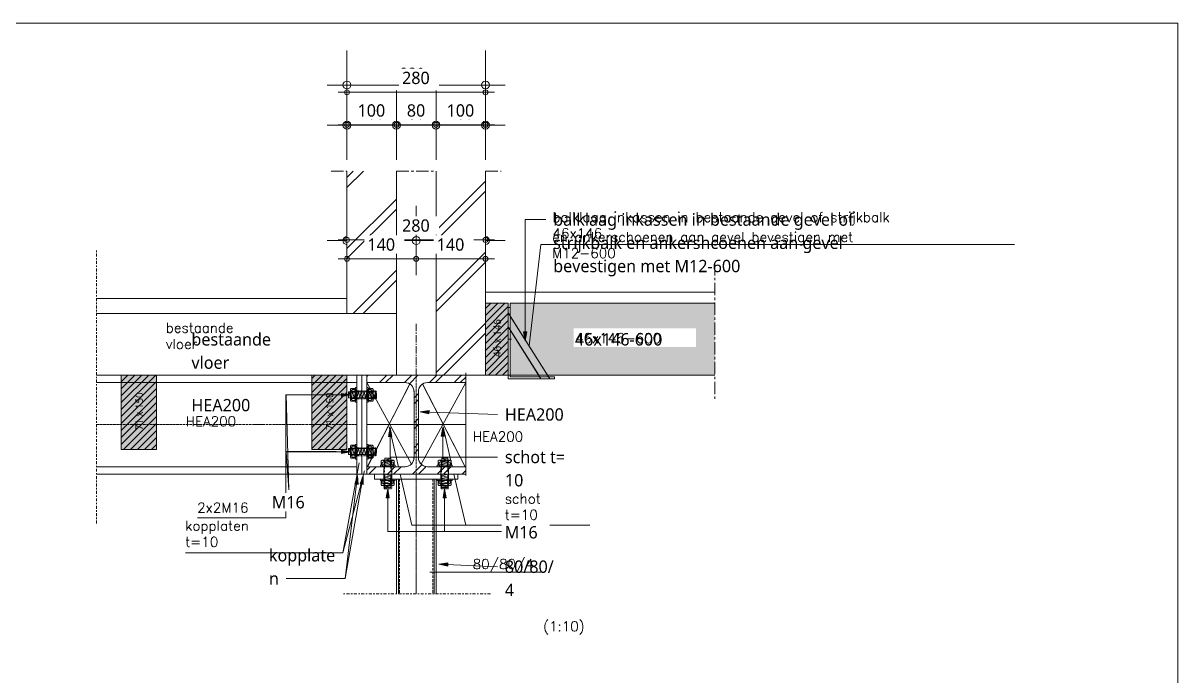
# Model space of a CAD drawing. Header units: millimetres. Extents: x -14163 to 55687, y -143 to 37302.
# Drawn here: x 26753 to 29086, y 34302 to 35622 of the extents above; entities that cross this region are included whole.
import ezdxf

# ---------------------------------------------------------------- set-up
doc = ezdxf.new("R2010")
doc.units = ezdxf.units.MM
for name, pattern in [('Dash', [6.35, 3.175, -3.175]), ('IMPORT-CENTER _3_', [1016, 635, -127, 127, -127]), ('IMPORT-CENTER2 _2_', [571.5, 381, -63.5, 63.5, -63.5]), ('IMPORT-HIDDEN _3_', [190.5, 127, -63.5]), ('MV_center', [15, 6, -3, 3, -3]), ('MV_hartlijn_staal', [6.6, 5, -0.8, 0, -0.8]), ('Streep 1_1', [2, 1, -1])]:
    doc.linetypes.add(name, pattern=pattern)
for name, color, linetype, lineweight in [('A-ANNO-DIMS', 211, 'Continuous', 13), ('A-ANNO-DIMS-10', 211, 'Continuous', 13), ('A-ANNO-NOTE', 131, 'Continuous', 18), ('A-DETL', 90, 'Continuous', 13), ('A-DETL-GENF', 92, 'Continuous', 18), ('A-DETL-GENF-HDLN', 1, 'Dash', 18), ('A-DETL-IDEN', 3, 'Continuous', 18), ('A-DETL-MEDM', 33, 'Continuous', 18), ('ARCERING', 55, 'Continuous', 13), ('AS', 1, 'IMPORT-CENTER _3_', 13), ('doorbraakdetails_dwg', 8, 'Continuous', 13), ('FUNDERING', 2, 'Continuous', 13), ('G-ANNO-TEXT', 231, 'Continuous', 13), ('MAATVOERING', 1, 'Continuous', 13), ('STAAL', 2, 'Continuous', 13)]:
    doc.layers.add(name, color=color, linetype=linetype, lineweight=lineweight)
doc.styles.add('RomanS_2', font='romans__.ttf', dxfattribs={"height": 508})
doc.styles.add('Segoe UI', font='segoeui.ttf', dxfattribs={"height": 15})
doc.styles.add('Segoe UI_3', font='segoeui.ttf', dxfattribs={"height": 25})
doc.dimstyles.new('2_5_mm', dxfattribs={"dimscale": 304.8, "dimtxt": 26.184099, "dimasz": 0.032808, "dimexe": 0.059055, "dimexo": 0.0625, "dimgap": 0.029528, "dimtad": 1, "dimdec": 0, "dimzin": 0, "dimdsep": 46, "dimtxsty": 'Segoe UI_3', "dimblk1": 'DOTBLANK', "dimblk2": 'DOTBLANK', "dimsah": 1, "dimcen": 0.09, "dimdle": 0.059055, "dimazin": 0, "dimtfac": 1, "dimtdec": 4, "dimtix": 1, "dimtmove": 0, "dimatfit": 3, "dimfxl": 0.059055, "dimfxlon": 1, "dimtvp": 1, "dimtfill": 1, "dimtolj": 1, "dimtzin": 0, "dimarcsym": 2})
pattern_1 = [(45, (0, 0), (-71.84205, 71.84205), []), (45, (20.32, 0), (-71.84205, 71.84205), [])]

# ---------------------------------------------------------------- blocks, each defined once
blk = doc.blocks.new('doorbraakdetails_dwg_MOER-5098697-Details Constructie')
at = {"layer": 'ARCERING', "color": 2}
for p, q in [((-5.1, 3.7), (-5.1, 0.3)), ((-3.8, 4.1), (3.8, 4.1)), ((-3.8, 0), (3.8, 0)), ((-2.5, 3.7), (-2.5, 0.3)), ((2.5, 3.7), (2.5, 0.3)), ((5.1, 3.7), (5.1, 0.3))]:
    blk.add_line(p, q, dxfattribs=at)
for centre, radius, start, end in [((-3.8, 1.4), 2.66, 61.4929, 118.5071), ((-3.8, 2.7), 2.66, 241.4929, 298.5071), ((0, -6.1), 10.2, 75.5225, 104.4775), ((0, 10.2), 10.2, 255.5225, 284.4775), ((3.8, 1.4), 2.66, 61.4929, 118.5071), ((3.8, 2.7), 2.66, 241.4929, 298.5071)]:
    blk.add_arc(centre, radius, start, end, dxfattribs=at)
blk = doc.blocks.new('doorbraakdetails_dwg_MOER_BOUT_MOER12-5098698-Details Constructie')
at = {"layer": 'ARCERING', "flags": 128}
blk.add_lwpolyline([(-290, 1397), (320, 1251), (-290, 1104), (320, 957), (-290, 810), (320, 664), (-290, 517), (320, 370), (-290, 224), (320, 77), (-290, -70), (320, -216), (-290, -363), (320, -510), (-290, -656), (320, -803), (-290, -950), (320, -1096), (-290, -1243), (320, -1390)], dxfattribs=at)
at = {"layer": 'MAATVOERING', "color": 2, "flags": 128}
blk.add_lwpolyline([(-290, 1397), (320, 1397), (320, -1387), (-290, -1387)], close=True, dxfattribs=at)
at = {"xscale": 112.5, "yscale": 112.5, "zscale": 112.5, "rotation": 180}
for p in [(15, 1042), (15, -538)]:
    blk.add_blockref('doorbraakdetails_dwg_MOER-5098697-Details Constructie', p, dxfattribs=at)
blk = doc.blocks.new('doorbraakdetails_dwg_DOT2035-5098677-Details Constructie')
at = {"layer": 'MAATVOERING'}
for p, q in [((0, 17.78), (0, -17.78)), ((-5.08, 0), (10.16, 0))]:
    blk.add_line(p, q, dxfattribs=at)
blk.add_circle((0, 0), 2.03, dxfattribs=at)
blk = doc.blocks.new('doorbraakdetails_dwg_HE200B-V40-Details Constructie')
at = {"layer": 'STAAL'}
for centre, start, end in [((-114.3, -167.64), 70.028763, 90), ((-114.3, -167.64), 25.028763, 64.971237), ((114.3, -167.64), 115.028763, 154.971237), ((114.3, -167.64), 90, 109.971237), ((-114.3, -167.64), 360, 19.971237), ((114.3, -167.64), 160.028763, 180), ((-114.3, -848.36), 270, 289.971237), ((-114.3, -848.36), 295.028763, 334.971237), ((-114.3, -848.36), 340.028763, 0), ((114.3, -848.36), 180, 199.971237), ((114.3, -848.36), 205.028763, 244.971237), ((114.3, -848.36), 250.028763, 270)]:
    blk.add_arc(centre, 91.44, start, end, dxfattribs=at)
blk = doc.blocks.new('doorbraakdetails_dwg_DOT2035-V12-Details Constructie')
at = {"layer": 'MAATVOERING'}
blk.add_line((0, 0), (10.16, 0), dxfattribs=at)
for start, end in [(360, 90), (270, 360)]:
    blk.add_arc((0, 0), 2.03, start, end, dxfattribs=at)
blk = doc.blocks.new('doorbraakdetails_dwg_MOER-5098815-Details Constructie')
at = {"layer": 'ARCERING', "color": 2}
for p, q in [((-5.1, 3.7), (-5.1, 0.3)), ((-3.8, 4.1), (3.8, 4.1)), ((-3.8, 0), (3.8, 0)), ((-2.5, 3.7), (-2.5, 0.3)), ((2.5, 3.7), (2.5, 0.3)), ((5.1, 3.7), (5.1, 0.3))]:
    blk.add_line(p, q, dxfattribs=at)
for centre, radius, start, end in [((-3.8, 1.4), 2.66, 61.4929, 118.5071), ((-3.8, 2.7), 2.66, 241.4929, 298.5071), ((0, -6.1), 10.2, 75.5225, 104.4775), ((0, 10.2), 10.2, 255.5225, 284.4775), ((3.8, 1.4), 2.66, 61.4929, 118.5071), ((3.8, 2.7), 2.66, 241.4929, 298.5071)]:
    blk.add_arc(centre, radius, start, end, dxfattribs=at)
blk = doc.blocks.new('doorbraakdetails_dwg-4168051-Details Constructie')
at = {"layer": 'ARCERING'}
h = blk.add_hatch(color=8, dxfattribs=at)
h.paths.add_polyline_path([(318216, 205686), (327259, 205686), (327259, 209394), (316755, 209394), (316755, 205686)])
h.paths.add_polyline_path([(326290, 207137), (320015, 207137), (320015, 208090), (326290, 208090)])
at = {"layer": 'ARCERING', "linetype": 'IMPORT-CENTER2 _2_'}
for p, q in [((311929, 208323), (311929, 205686)), ((311929, 200606), (311929, 194454))]:
    blk.add_line(p, q, dxfattribs=at)
at = {"layer": 'ARCERING', "flags": 128}
for points in [[(310525, 200987), (310314, 201038), (310618, 201111), (310314, 201185), (310618, 201258), (310314, 201331), (310618, 201405), (310532, 201426)], [(313333, 200987), (313544, 201038), (313239, 201111), (313544, 201185), (313239, 201258), (313544, 201331), (313239, 201405), (313326, 201426)], [(310618, 199938), (310314, 200011), (310618, 200085), (310314, 200158), (310618, 200231), (310314, 200305), (310618, 200378), (310314, 200451), (310618, 200525), (310314, 200598), (310347, 200606)], [(313239, 199938), (313544, 200011), (313239, 200085), (313544, 200158), (313239, 200231), (313544, 200305), (313239, 200378), (313544, 200451), (313239, 200525), (313544, 200598), (313510, 200606)]]:
    blk.add_lwpolyline(points, dxfattribs=at)
at = {"layer": 'AS'}
for p, q in [((307560, 216169), (308373, 216169)), ((310913, 216169), (312945, 216169)), ((315485, 216169), (316298, 216169)), ((327259, 211450), (327259, 204416)), ((316653, 207540), (316823, 207540))]:
    blk.add_line(p, q, dxfattribs=at)
at = {"layer": 'FUNDERING'}
for p, q in [((316755, 209394), (316755, 205599)), ((316653, 205686), (316653, 205497))]:
    blk.add_line(p, q, dxfattribs=at)
at = {"layer": 'MAATVOERING'}
for p, q in [((254179, 223774), (351028, 223774)), ((308881, 220594), (314977, 220594)), ((310405, 218533), (308881, 218533)), ((311421, 218533), (312437, 218533)), ((314977, 218533), (313453, 218533)), ((310913, 212601), (311421, 212601)), ((312437, 212601), (312945, 212601)), ((311019, 200987), (310548, 203034)), ((313310, 203034), (313781, 200987)), ((307826, 201766), (305231, 201766)), ((309277, 200773), (308157, 196557)), ((313868, 200606), (314470, 197988)), ((318434, 195563), (312625, 195563))]:
    blk.add_line(p, q, dxfattribs=at)
at = {"layer": 'MAATVOERING', "color": 2}
for p, q in [((310618, 200606), (310618, 199938)), ((313239, 200606), (313239, 199938))]:
    blk.add_line(p, q, dxfattribs=at)
at = {"layer": 'MAATVOERING', "flags": 128}
for points in [[(351028, 223774), (351028, 2540), (2540, 2540), (2540, 91785)], [(317719, 207192), (318330, 212403), (342642, 212403)], [(306569, 204678), (305231, 204678), (305231, 198357), (300695, 198357)], [(309001, 201192), (308157, 196557), (300087, 196557)], [(320849, 197988), (311708, 197988), (311106, 200606)]]:
    blk.add_lwpolyline(points, dxfattribs=at)
at = {"layer": 'MAATVOERING', "color": 2, "flags": 128}
for points in [[(310314, 200987), (310314, 201426), (310618, 201426), (310618, 200987)], [(313544, 200987), (313544, 201426), (313239, 201426), (313239, 200987)], [(310618, 199938), (310314, 199938), (310314, 200606)], [(313239, 199938), (313544, 199938), (313544, 200606)]]:
    blk.add_lwpolyline(points, dxfattribs=at)
at = {"layer": 'STAAL', "color": 1}
for p, q in [((315485, 209394), (315485, 215936)), ((315485, 209953), (327259, 209953)), ((308373, 209623), (295523, 209623)), ((295523, 208861), (308373, 208861)), ((310913, 208861), (310913, 205686))]:
    blk.add_line(p, q, dxfattribs=at)
at = {"layer": 'STAAL'}
for p, q in [((316755, 209394), (327259, 209394)), ((316653, 209169), (316755, 209169)), ((318784, 205497), (316653, 208888)), ((318334, 205497), (316653, 208172)), ((296790, 205686), (295523, 205686)), ((296790, 205305), (295523, 205305)), ((296790, 205686), (296575, 205686)), ((306569, 205686), (298594, 205686)), ((306569, 205686), (298594, 205686)), ((306569, 205305), (298594, 205305)), ((309389, 205686), (308373, 205686)), ((308881, 205305), (308373, 205305)), ((308881, 205686), (309389, 205686)), ((309135, 205686), (309135, 200606)), ((309389, 205305), (309389, 200987)), ((309389, 205305), (311681, 201121)), ((309418, 200987), (311597, 205235)), ((314440, 200987), (312260, 205235)), ((316653, 205686), (327259, 205686)), ((308881, 200987), (295523, 200987)), ((309389, 200606), (308881, 200606)), ((310913, 200352), (310913, 194454)), ((312945, 200352), (312945, 194454))]:
    blk.add_line(p, q, dxfattribs=at)
at = {"layer": 'STAAL', "linetype": 'IMPORT-HIDDEN _3_'}
for p, q in [((311074, 200352), (311074, 194454)), ((312784, 200352), (312784, 194454))]:
    blk.add_line(p, q, dxfattribs=at)
at = {"layer": 'STAAL', "flags": 128}
for points in [[(295523, 200606), (308881, 200606), (308881, 205686), (308373, 205686)], [(314469, 200987), (314469, 205305), (312177, 201121)], [(316653, 205497), (319030, 205497), (319030, 205599), (316755, 205599)], [(309786, 200606), (309786, 200352), (314071, 200352), (314071, 200606)]]:
    blk.add_lwpolyline(points, dxfattribs=at)
for name, p, xscale, yscale, zscale, rotation in [('doorbraakdetails_dwg_DOT2035-5098677-Details Constructie', (308373, 220594), 100, 100, 100, 180), ('doorbraakdetails_dwg_DOT2035-5098677-Details Constructie', (308373, 218533), 100, 100, 100, 180), ('doorbraakdetails_dwg_DOT2035-5098677-Details Constructie', (310913, 218533), 100, 100, 100, 180), ('doorbraakdetails_dwg_DOT2035-5098677-Details Constructie', (312945, 218533), 100, 100, 100, 180), ('doorbraakdetails_dwg_DOT2035-5098677-Details Constructie', (311929, 212601), 100, 100, 100, 180), ('doorbraakdetails_dwg_DOT2035-V12-Details Constructie', (308373, 212601), 100, 100, 100, 180), ('doorbraakdetails_dwg_MOER_BOUT_MOER12-5098698-Details Constructie', (309145, 204666), 0.5000000000000001, 0.5000000000000001, 0.5000000000000001, 90), ('doorbraakdetails_dwg_MOER_BOUT_MOER12-5098698-Details Constructie', (309145, 201754), 0.5000000000000001, 0.5000000000000001, 0.5000000000000001, 90)]:
    blk.add_blockref(name, p, dxfattribs=dict(xscale=xscale, yscale=yscale, zscale=zscale, rotation=rotation))
for name, p, xscale, yscale, zscale in [('doorbraakdetails_dwg_DOT2035-5098677-Details Constructie', (315485, 220594), 100, 100, 100), ('doorbraakdetails_dwg_DOT2035-5098677-Details Constructie', (310913, 218533), 100, 100, 100), ('doorbraakdetails_dwg_DOT2035-5098677-Details Constructie', (312945, 218533), 100, 100, 100), ('doorbraakdetails_dwg_DOT2035-5098677-Details Constructie', (315485, 218533), 100, 100, 100), ('doorbraakdetails_dwg_DOT2035-5098677-Details Constructie', (311929, 212601), 100, 100, 100), ('doorbraakdetails_dwg_DOT2035-V12-Details Constructie', (315485, 212601), 100, 100, 100), ('doorbraakdetails_dwg_HE200B-V40-Details Constructie', (311929, 205686), 5, 5, 5), ('doorbraakdetails_dwg_MOER-5098697-Details Constructie', (310466, 201001), 56.25, 56.25, 56.25), ('doorbraakdetails_dwg_MOER-5098697-Details Constructie', (310466, 200116), 56.25, 56.25, 56.25)]:
    blk.add_blockref(name, p, dxfattribs=dict(xscale=xscale, yscale=yscale, zscale=zscale))
at = {"extrusion": (0, 0, -1), "xscale": 56.25, "yscale": 56.25, "zscale": -56.25}
for p in [(-313392, 201001), (-313392, 200116)]:
    blk.add_blockref('doorbraakdetails_dwg_MOER-5098815-Details Constructie', p, dxfattribs=at)
at = {"layer": 'MAATVOERING', "color": 2, "char_height": 508, "line_spacing_factor": 0.983083, "style": 'RomanS_2'}
for s, insert, width, attachment_point in [('280', (311721, 221453), 1763.82, 2), ('100', (309643, 219328), 1763.82, 2), ('80', (311929, 219328), 1175.88, 2), ('100', (314215, 219328), 1763.82, 2), ('balklaag inkassen in bestaande gevel of strijkbalk\\P46x146', (318925, 214064), 24458.27, 1), ('en ankerschoenen aan gevel bevestigen met\\PM12-600', (318905, 213042), 21759.94, 1), ('bestaande\\Pvloer', (299071, 208378), 4740.65, 1), ('46x146-600', (320083, 207849), 5966.03, 1), ('HEA200', (300093, 203573), 3533.82, 1), ('HEA200', (314829, 202789), 3533.82, 1), ('schot\\Pt=10', (316474, 199604), 2518.85, 1), ('2x2M16', (300684, 199139), 3558.58, 1), ('kopplaten\\Pt=10', (300070, 198213), 4449.77, 1), ('80/80/4', (314829, 196241), 4239.35, 1), ('(1:10)', (318441, 193041), 2896.37, 1)]:
    blk.add_mtext(s, dxfattribs=dict(at, insert=insert, width=width, attachment_point=attachment_point))
blk = doc.blocks.new('28 Staalprofielen- IPE_HEA_HEB 2d - HEB200-3530662-Details Constructie')
at = {"layer": 'A-DETL-GENF', "lineweight": 13}
h = blk.add_hatch(dxfattribs=at)
h.set_pattern_fill('FP_172', color=256, style=0, pattern_type=2)
h.set_pattern_definition([(45, (-27547.102, -34809.82), (-25.144717, 25.144717), []), (45, (-27547.102, -34771.72), (-25.144717, 25.144717), [])])
h.paths.add_polyline_path([(-100, -100), (100, -100), (100, -85), (22.5, -85), (17.8, -84.4), (13.5, -82.6), (9.8, -79.7), (6.9, -76), (5.1, -71.7), (4.5, -67), (4.5, 67), (5.1, 71.7), (6.9, 76), (9.8, 79.7), (13.5, 82.6), (17.8, 84.4), (22.5, 85), (100, 85), (100, 100), (-100, 100), (-100, 85), (-22.5, 85), (-17.8, 84.4), (-13.5, 82.6), (-9.8, 79.7), (-6.9, 76), (-5.1, 71.7), (-4.5, 67), (-4.5, -67), (-5.1, -71.7), (-6.9, -76), (-9.8, -79.7), (-13.5, -82.6), (-17.8, -84.4), (-22.5, -85), (-100, -85)])
at = {"layer": 'A-DETL-GENF'}
for p, q in [((40, 100), (-100, 100)), ((-100, 100), (-100, 85)), ((40, 100), (-100, 100)), ((-100, 100), (-100, 85)), ((100, 85), (100, 100)), ((100, 100), (100, 85)), ((-100, 85), (-22.5, 85)), ((-100, 85), (-22.5, 85)), ((22.5, 85), (100, 85)), ((100, 85), (22.5, 85)), ((-4.5, 67), (-4.5, -67)), ((-4.5, 67), (-4.5, -67)), ((4.5, -67), (4.5, 67)), ((4.5, 67), (4.5, -67)), ((-100, 0), (100, 0)), ((-22.5, -85), (-100, -85)), ((-100, -85), (-100, -100)), ((-100, -100), (-100, -85)), ((-100, -85), (-22.5, -85)), ((100, -85), (22.5, -85)), ((100, -85), (22.5, -85)), ((100, -100), (100, -85)), ((100, -100), (100, -85)), ((-100, -100), (100, -100)), ((100, -100), (-100, -100))]:
    blk.add_line(p, q, dxfattribs=at)
at = {"layer": 'A-DETL-GENF', "linetype": 'MV_hartlijn_staal', "lineweight": 13}
blk.add_line((0, 105), (0, -100), dxfattribs=at)
at = {"layer": 'A-DETL-GENF'}
for centre, start, end in [((-22.5, 67), 0, 90), ((-22.5, 67), 360, 90), ((22.5, 67), 90, 180), ((22.5, 67), 90, 180), ((-22.5, -67), 270, 0), ((-22.5, -67), 270, 0), ((22.5, -67), 180, 270), ((22.5, -67), 180, 270)]:
    blk.add_arc(centre, 18, start, end, dxfattribs=at)
blk = doc.blocks.new('00 hout_rechthoekig_sls - Vuren 71x150-4309824-Details Constructie')
at = {"layer": 'A-DETL-GENF', "lineweight": 13}
blk.add_hatch(color=256, dxfattribs=at).paths.add_polyline_path([(0, -71), (150, -71), (150, 0), (0, 0)])
at = {"layer": 'A-DETL-MEDM', "lineweight": 13}
h = blk.add_hatch(dxfattribs=at)
h.set_pattern_fill('FP_182', color=256, style=0, pattern_type=2)
h.set_pattern_definition([(315, (-34759.821, 26951.095), (7.0710678, 7.0710678), [])])
h.paths.add_polyline_path([(0, -71), (150, -71), (150, 0), (0, 0)])
at = {"layer": 'A-DETL-MEDM'}
for p, q in [((0, 0), (150, 0)), ((0, -71), (0, 0)), ((150, 0), (150, -71)), ((150, 0), (150, -71)), ((150, 0), (150, -71)), ((150, -71), (0, -71)), ((150, -71), (0, -71))]:
    blk.add_line(p, q, dxfattribs=at)
blk = doc.blocks.new('00 hout_rechthoekig_sls - Vuren 71x150-V93-Details Constructie')
at = {"layer": 'A-DETL-GENF', "lineweight": 13}
blk.add_hatch(color=256, dxfattribs=at).paths.add_polyline_path([(0, 0), (0, -71), (150, -71), (150, 0)])
at = {"layer": 'A-DETL-MEDM', "lineweight": 13}
h = blk.add_hatch(dxfattribs=at)
h.set_pattern_fill('FP_183', color=256, style=0, pattern_type=2)
h.set_pattern_definition([(315, (-34759.821, 27336.102), (7.0710678, 7.0710678), [])])
h.paths.add_polyline_path([(0, 0), (0, -71), (150, -71), (150, 0)])
at = {"layer": 'A-DETL-MEDM'}
for p, q in [((0, 0), (150, 0)), ((0, -71), (0, 0)), ((150, 0), (150, -71)), ((150, 0), (150, -71)), ((150, 0), (150, -71)), ((150, -71), (0, -71)), ((150, -71), (0, -71))]:
    blk.add_line(p, q, dxfattribs=at)
blk = doc.blocks.new('00 hout_rechthoekig_sls - Vuren 46x146-3565233-Details Constructie')
at = {"layer": 'A-DETL-GENF', "lineweight": 13}
blk.add_hatch(color=256, dxfattribs=at).paths.add_polyline_path([(0, -46), (146, -46), (146, 0), (0, 0)])
at = {"layer": 'A-DETL-MEDM', "lineweight": 13}
h = blk.add_hatch(dxfattribs=at)
h.set_pattern_fill('FP_184', color=256, style=0, pattern_type=2)
h.set_pattern_definition([(315, (-34909.821, 27687.102), (7.0710678, 7.0710678), [])])
h.paths.add_polyline_path([(0, -46), (146, -46), (146, 0), (0, 0)])
at = {"layer": 'A-DETL-MEDM'}
for p, q in [((0, 0), (146, 0)), ((0, -46), (0, 0)), ((146, 0), (146, -46)), ((146, 0), (146, -46)), ((146, 0), (146, -46)), ((146, -46), (0, -46)), ((146, -46), (0, -46))]:
    blk.add_line(p, q, dxfattribs=at)
blk = doc.blocks.new('00 bout_moer - M16-4299270-Details Constructie')
at = {"layer": 'A-DETL-GENF'}
for p, q in [((-13, 11.6), (-11.7, 13)), ((-13, 11.6), (-11.1, 7.4)), ((-13, -11.1), (-13, 11.6)), ((-11.1, 7.4), (-13, 3.2)), ((-13, 3.2), (-13, -3.2)), ((-11.7, 13), (-4, 13)), ((-11.1, 7.4), (-4.6, 7.4)), ((-4.6, 7.4), (-2.8, 11.6)), ((-2.8, 3.2), (-4.6, 7.4)), ((-4, 13), (-2.8, 11.6)), ((-2.8, 0), (-2.8, 14.9)), ((-2.8, 14.9), (0, 14.9)), ((-2.8, 11.6), (-2.8, 0)), ((-2.8, -3.2), (-2.8, 3.2)), ((-2.8, -14.9), (-2.8, 0)), ((-2.8, 0), (-2.8, -11.1)), ((0, 14.9), (0, -14.9)), ((20, -14.9), (20, 14.9)), ((20, 14.9), (22.8, 14.9)), ((22.8, 14.9), (22.8, 0)), ((22.8, 11.1), (24.2, 13)), ((22.8, 0), (22.8, 11.1)), ((22.8, 11.1), (24.6, 7.2)), ((24.6, 7.2), (22.8, 3.2)), ((22.8, 3.2), (22.8, -3.2)), ((22.8, -11.6), (22.8, 0)), ((22.8, 0), (22.8, -14.9)), ((24.2, 13), (31.8, 13)), ((31.1, 7.2), (24.6, 7.2)), ((31.1, 7.2), (33, 11.1)), ((33, 3.2), (31.1, 7.2)), ((31.8, 13), (33, 11.1)), ((33, 11.1), (33, -11.6)), ((33, -3.2), (33, 3.2)), ((-13, -3.2), (-11.1, -7.2)), ((-11.1, -7.2), (-13, -11.1)), ((-11.8, -13), (-13, -11.1)), ((-4.2, -13), (-11.8, -13)), ((-11.1, -7.2), (-4.6, -7.2)), ((-4.6, -7.2), (-2.8, -3.2)), ((-2.8, -11.1), (-4.6, -7.2)), ((-2.8, -11.1), (-4.2, -13)), ((0, -14.9), (-2.8, -14.9)), ((22.8, -14.9), (20, -14.9)), ((22.8, -3.2), (24.6, -7.4)), ((24.6, -7.4), (22.8, -11.6)), ((24, -13), (22.8, -11.6)), ((31.7, -13), (24, -13)), ((31.1, -7.4), (24.6, -7.4)), ((31.1, -7.4), (33, -3.2)), ((33, -11.6), (31.1, -7.4)), ((33, -11.6), (31.7, -13))]:
    blk.add_line(p, q, dxfattribs=at)
at = {"layer": 'A-DETL-GENF', "linetype": 'Streep 1_1', "lineweight": 13}
for p, q in [((0, 8), (37.7, 8)), ((39.7, 6.5), (37.7, 8)), ((37.7, -8), (37.7, 8)), ((39.7, 6.5), (39.7, -6.5)), ((0, -8), (37.7, -8)), ((39.7, -6.5), (37.7, -8))]:
    blk.add_line(p, q, dxfattribs=at)
at = {"layer": 'A-DETL-GENF-HDLN'}
for p, q in [((0, 8), (1.5, 6.5)), ((0, 8), (0, -8)), ((1.5, 6.5), (37.7, 6.5)), ((0, -8), (1.5, -6.5)), ((1.5, -6.5), (37.7, -6.5))]:
    blk.add_line(p, q, dxfattribs=at)
blk = doc.blocks.new('00 bout_moer - M16-4299269-Details Constructie')
at = {"layer": 'A-DETL-GENF'}
for p, q in [((-13, 11.6), (-11.7, 13)), ((-13, 11.6), (-11.1, 7.4)), ((-13, -11.1), (-13, 11.6)), ((-11.1, 7.4), (-13, 3.2)), ((-13, 3.2), (-13, -3.2)), ((-11.7, 13), (-4, 13)), ((-11.1, 7.4), (-4.6, 7.4)), ((-4.6, 7.4), (-2.8, 11.6)), ((-2.8, 3.2), (-4.6, 7.4)), ((-4, 13), (-2.8, 11.6)), ((-2.8, 0), (-2.8, 14.9)), ((-2.8, 14.9), (0, 14.9)), ((-2.8, 11.6), (-2.8, 0)), ((-2.8, -3.2), (-2.8, 3.2)), ((-2.8, -14.9), (-2.8, 0)), ((-2.8, 0), (-2.8, -11.1)), ((0, 14.9), (0, -14.9)), ((25, -14.9), (25, 14.9)), ((25, 14.9), (27.8, 14.9)), ((27.8, 14.9), (27.8, 0)), ((27.8, 11.1), (29.2, 13)), ((27.8, 0), (27.8, 11.1)), ((27.8, 11.1), (29.6, 7.2)), ((29.6, 7.2), (27.8, 3.2)), ((27.8, 3.2), (27.8, -3.2)), ((27.8, -11.6), (27.8, 0)), ((27.8, 0), (27.8, -14.9)), ((29.2, 13), (36.8, 13)), ((36.1, 7.2), (29.6, 7.2)), ((36.1, 7.2), (38, 11.1)), ((38, 3.2), (36.1, 7.2)), ((36.8, 13), (38, 11.1)), ((38, 11.1), (38, -11.6)), ((38, -3.2), (38, 3.2)), ((-13, -3.2), (-11.1, -7.2)), ((-11.1, -7.2), (-13, -11.1)), ((-11.8, -13), (-13, -11.1)), ((-4.2, -13), (-11.8, -13)), ((-11.1, -7.2), (-4.6, -7.2)), ((-4.6, -7.2), (-2.8, -3.2)), ((-2.8, -11.1), (-4.6, -7.2)), ((-2.8, -11.1), (-4.2, -13)), ((0, -14.9), (-2.8, -14.9)), ((27.8, -14.9), (25, -14.9)), ((27.8, -3.2), (29.6, -7.4)), ((29.6, -7.4), (27.8, -11.6)), ((29, -13), (27.8, -11.6)), ((36.7, -13), (29, -13)), ((36.1, -7.4), (29.6, -7.4)), ((36.1, -7.4), (38, -3.2)), ((38, -11.6), (36.1, -7.4)), ((38, -11.6), (36.7, -13))]:
    blk.add_line(p, q, dxfattribs=at)
at = {"layer": 'A-DETL-GENF', "linetype": 'Streep 1_1', "lineweight": 13}
for p, q in [((0, 8), (42.7, 8)), ((44.7, 6.5), (42.7, 8)), ((42.7, -8), (42.7, 8)), ((44.7, 6.5), (44.7, -6.5)), ((0, -8), (42.7, -8)), ((44.7, -6.5), (42.7, -8))]:
    blk.add_line(p, q, dxfattribs=at)
at = {"layer": 'A-DETL-GENF-HDLN'}
for p, q in [((0, 8), (1.5, 6.5)), ((0, 8), (0, -8)), ((1.5, 6.5), (42.7, 6.5)), ((0, -8), (1.5, -6.5)), ((1.5, -6.5), (42.7, -6.5))]:
    blk.add_line(p, q, dxfattribs=at)
blk = doc.blocks.new('NLRS_00_DI_maskeer - Type 1-4235019-Details Constructie')
at = {"layer": 'A-DETL-GENF', "linetype": 'MV_center'}
blk.add_line((455, 0), (-100, 0), dxfattribs=at)
blk = doc.blocks.new('NLRS_00_DI_maskeer - Type 1-4234634-Details Constructie')
at = {"layer": 'A-DETL-GENF', "linetype": 'MV_center'}
blk.add_line((200, 0), (-100, 0), dxfattribs=at)
blk = doc.blocks.new('DIMBLOCK177-Details Constructie')
at = {"layer": 'A-ANNO-DIMS-10'}
for p, q in [((27407.1, 35416.1), (27407.1, 35434.1)), ((27507.1, 35416.1), (27507.1, 35434.1)), ((27389.1, 35416.1), (27507.1, 35416.1)), ((27407.1, 35416.1), (27407.1, 35398.1)), ((27507.1, 35416.1), (27507.1, 35398.1))]:
    blk.add_line(p, q, dxfattribs=at)
for centre in [(27407.1, 35416.1), (27507.1, 35416.1)]:
    blk.add_circle(centre, 5, dxfattribs=at)
at = {"layer": 'A-ANNO-DIMS-10', "color": 0, "insert": (27428.5, 35457.7), "char_height": 25, "width": 68.555, "attachment_point": 1, "line_spacing_factor": 1.142579, "style": 'Segoe UI_3', "bg_fill": 3, "box_fill_scale": 1.25, "bg_fill_color": 9, "bg_fill_true_color": 13158600, "bg_fill_transparency": 0}
blk.add_mtext('100', dxfattribs=at)
blk = doc.blocks.new('_DotBlank')
at = {"color": 0, "linetype": 'ByBlock', "lineweight": -2}
blk.add_line((-0.5, 0), (-1, 0), dxfattribs=at)
blk.add_circle((0, 0), 0.5, dxfattribs=at)
blk = doc.blocks.new('DIMBLOCK178-Details Constructie')
at = {"layer": 'A-ANNO-DIMS-10'}
for p, q in [((27507.1, 35416.1), (27507.1, 35434.1)), ((27587.1, 35416.1), (27587.1, 35434.1)), ((27507.1, 35416.1), (27587.1, 35416.1)), ((27507.1, 35416.1), (27507.1, 35398.1)), ((27587.1, 35416.1), (27587.1, 35398.1))]:
    blk.add_line(p, q, dxfattribs=at)
for centre in [(27507.1, 35416.1), (27587.1, 35416.1)]:
    blk.add_circle(centre, 5, dxfattribs=at)
at = {"layer": 'A-ANNO-DIMS-10', "color": 0, "insert": (27528.1, 35457.7), "char_height": 25, "width": 45.703, "attachment_point": 1, "line_spacing_factor": 1.142579, "style": 'Segoe UI_3', "bg_fill": 3, "box_fill_scale": 1.25, "bg_fill_color": 9, "bg_fill_true_color": 13158600, "bg_fill_transparency": 0}
blk.add_mtext('80', dxfattribs=at)
blk = doc.blocks.new('DIMBLOCK179-Details Constructie')
at = {"layer": 'A-ANNO-DIMS-10'}
for p, q in [((27587.1, 35416.1), (27587.1, 35434.1)), ((27687.1, 35416.1), (27687.1, 35434.1)), ((27587.1, 35416.1), (27705.1, 35416.1)), ((27587.1, 35416.1), (27587.1, 35398.1)), ((27687.1, 35416.1), (27687.1, 35398.1))]:
    blk.add_line(p, q, dxfattribs=at)
for centre in [(27587.1, 35416.1), (27687.1, 35416.1)]:
    blk.add_circle(centre, 5, dxfattribs=at)
at = {"layer": 'A-ANNO-DIMS-10', "color": 0, "insert": (27608.5, 35457.7), "char_height": 25, "width": 68.555, "attachment_point": 1, "line_spacing_factor": 1.142579, "style": 'Segoe UI_3', "bg_fill": 3, "box_fill_scale": 1.25, "bg_fill_color": 9, "bg_fill_true_color": 13158600, "bg_fill_transparency": 0}
blk.add_mtext('100', dxfattribs=at)
blk = doc.blocks.new('DIMBLOCK180-Details Constructie')
at = {"layer": 'A-ANNO-DIMS-10'}
for p, q in [((27407.1, 35482), (27407.1, 35500)), ((27687.1, 35482), (27687.1, 35500)), ((27389.1, 35482), (27705.1, 35482)), ((27407.1, 35482), (27407.1, 35464)), ((27687.1, 35482), (27687.1, 35464))]:
    blk.add_line(p, q, dxfattribs=at)
for centre in [(27407.1, 35482), (27687.1, 35482)]:
    blk.add_circle(centre, 5, dxfattribs=at)
at = {"layer": 'A-ANNO-DIMS-10', "color": 0, "insert": (27518.5, 35523.6), "char_height": 25, "width": 68.555, "attachment_point": 1, "line_spacing_factor": 1.142579, "style": 'Segoe UI_3', "bg_fill": 3, "box_fill_scale": 1.25, "bg_fill_color": 9, "bg_fill_true_color": 13158600, "bg_fill_transparency": 0}
blk.add_mtext('280', dxfattribs=at)
blk = doc.blocks.new('DIMBLOCK181-Details Constructie')
at = {"layer": 'A-ANNO-DIMS-10'}
for p, q in [((27407.1, 35183.4), (27407.1, 35201.4)), ((27687.1, 35183.4), (27687.1, 35201.4)), ((27389.1, 35183.4), (27705.1, 35183.4)), ((27407.1, 35183.4), (27407.1, 35165.4)), ((27687.1, 35183.4), (27687.1, 35165.4))]:
    blk.add_line(p, q, dxfattribs=at)
for centre in [(27407.1, 35183.4), (27687.1, 35183.4)]:
    blk.add_circle(centre, 5, dxfattribs=at)
at = {"layer": 'A-ANNO-DIMS-10', "color": 0, "insert": (27518.5, 35225), "char_height": 25, "width": 68.555, "attachment_point": 1, "line_spacing_factor": 1.142579, "style": 'Segoe UI_3', "bg_fill": 3, "box_fill_scale": 1.25, "bg_fill_color": 9, "bg_fill_true_color": 13158600, "bg_fill_transparency": 0}
blk.add_mtext('280', dxfattribs=at)
blk = doc.blocks.new('DIMBLOCK218-Details Constructie')
at = {"layer": 'A-ANNO-DIMS-10'}
for p, q in [((27407.1, 35145), (27407.1, 35163)), ((27547.1, 35145), (27547.1, 35163)), ((27389.1, 35145), (27547.1, 35145)), ((27407.1, 35145), (27407.1, 35127)), ((27547.1, 35145), (27547.1, 35127))]:
    blk.add_line(p, q, dxfattribs=at)
for centre in [(27407.1, 35145), (27547.1, 35145)]:
    blk.add_circle(centre, 5, dxfattribs=at)
at = {"layer": 'A-ANNO-DIMS-10', "color": 0, "insert": (27448.5, 35186.6), "char_height": 25, "width": 68.555, "attachment_point": 1, "line_spacing_factor": 1.142579, "style": 'Segoe UI_3', "bg_fill": 3, "box_fill_scale": 1.25, "bg_fill_color": 9, "bg_fill_true_color": 13158600, "bg_fill_transparency": 0}
blk.add_mtext('140', dxfattribs=at)
blk = doc.blocks.new('DIMBLOCK219-Details Constructie')
at = {"layer": 'A-ANNO-DIMS-10'}
for p, q in [((27547.1, 35145), (27547.1, 35163)), ((27687.1, 35145), (27687.1, 35163)), ((27547.1, 35145), (27705.1, 35145)), ((27547.1, 35145), (27547.1, 35127)), ((27687.1, 35145), (27687.1, 35127))]:
    blk.add_line(p, q, dxfattribs=at)
for centre in [(27547.1, 35145), (27687.1, 35145)]:
    blk.add_circle(centre, 5, dxfattribs=at)
at = {"layer": 'A-ANNO-DIMS-10', "color": 0, "insert": (27588.5, 35186.6), "char_height": 25, "width": 68.555, "attachment_point": 1, "line_spacing_factor": 1.142579, "style": 'Segoe UI_3', "bg_fill": 3, "box_fill_scale": 1.25, "bg_fill_color": 9, "bg_fill_true_color": 13158600, "bg_fill_transparency": 0}
blk.add_mtext('140', dxfattribs=at)

msp = doc.modelspace()

# ---------------------------------------------------------------- hatches: boundary and pattern name
at = {"layer": 'A-DETL-GENF', "lineweight": 13}
h = msp.add_hatch(dxfattribs=at)
h.set_pattern_fill('FP_115', color=50, style=0, pattern_type=2)
h.set_pattern_definition(pattern_1)
h.paths.add_polyline_path([(27507.1, 35034.8), (27507.1, 35322.6), (27407.1, 35322.6), (27407.1, 35034.8)])
h = msp.add_hatch(dxfattribs=at)
h.set_pattern_fill('FP_115', color=254, style=0, pattern_type=2)
h.set_pattern_definition(pattern_1)
h.paths.add_polyline_path([(27687.1, 34909.8), (27687.1, 35322.6), (27587.1, 35322.6), (27587.1, 34909.8), (27674.1, 34909.8)])
at = {"layer": 'A-DETL-IDEN'}
for points in [[(27414.1, 34870), (27396.1, 34873.1), (27396.1, 34866.8)], [(27414.1, 34755), (27396.1, 34758.1), (27396.1, 34751.8)], [(27489.5, 34680.1), (27486.3, 34662.1), (27492.7, 34662.1)], [(27604.5, 34680.1), (27601.3, 34662.1), (27607.6, 34662.1)]]:
    msp.add_hatch(color=256, dxfattribs=at).paths.add_polyline_path(points)
at = {"layer": 'G-ANNO-TEXT'}
for points in [[(27767.4, 34979.5), (27770.6, 34997.5), (27764.2, 34997.5)], [(27555, 34835.7), (27572.8, 34831.9), (27573.1, 34838.3)], [(27494.5, 34804), (27491.3, 34786), (27497.6, 34786)], [(27600.9, 34804.3), (27597.8, 34786.3), (27604.1, 34786.3)], [(27428.6, 34707), (27423.3, 34689.5), (27429.6, 34688.8)], [(27440, 34707.1), (27433.7, 34689.9), (27440, 34688.8)], [(27592.9, 34527.9), (27610.8, 34523.9), (27611.1, 34530.3)]]:
    msp.add_hatch(color=7, dxfattribs=at).paths.add_polyline_path(points)

# ---------------------------------------------------------------- linework, layer by layer
at = {"layer": 'A-DETL', "lineweight": 18}
for p, q in [((27407.1, 35322.6), (27407.1, 35034.8)), ((27507.1, 35322.6), (27507.1, 34909.8)), ((27587.1, 35322.6), (27587.1, 34909.8)), ((27687.1, 35322.6), (27687.1, 34909.8)), ((27407.1, 35064.8), (26901.2, 35064.8)), ((27687.1, 35077.8), (28150.6, 35077.8)), ((27737.1, 35046.9), (27737.1, 35055.8)), ((27737.1, 35055.8), (28150.6, 35055.8)), ((26901.2, 35034.8), (27507.1, 35034.8)), ((27733.1, 35046.9), (27737.1, 35046.9)), ((27737.1, 35046.9), (27737.1, 34906.4)), ((27812.3, 34909.8), (27737.1, 35029.5)), ((27737.1, 35001.3), (27794.6, 34909.8)), ((27647.1, 34707.1), (27647.1, 34914.8)), ((27427.1, 34909.8), (26901.2, 34909.8)), ((27427.1, 34894.8), (26901.2, 34894.8)), ((27427.1, 34909.8), (27427.1, 34709.8)), ((27427.1, 34909.8), (27437.1, 34909.8)), ((27437.1, 34909.8), (27447.1, 34909.8)), ((27437.1, 34909.8), (27437.1, 34709.8)), ((27447.1, 34709.8), (27447.1, 34909.8)), ((27447.1, 34894.8), (27537.3, 34730.1)), ((27448.3, 34724.8), (27534.1, 34892.1)), ((27647.1, 34894.8), (27556.9, 34730.1)), ((27645.9, 34724.8), (27560.1, 34892.1)), ((27687.1, 34909.8), (27587.1, 34909.8)), ((27733.1, 34902.4), (27733.1, 34909.8)), ((27826.7, 34902.4), (27733.1, 34902.4)), ((27737.1, 34909.8), (28150.6, 34909.8)), ((27737.1, 34906.4), (27826.7, 34906.4)), ((27826.7, 34906.4), (27826.7, 34902.4)), ((26901.2, 34724.8), (27427.1, 34724.8)), ((26901.2, 34709.8), (27427.1, 34709.8)), ((27427.1, 34709.8), (27447.1, 34709.8)), ((27462.8, 34699.8), (27462.8, 34709.8)), ((27631.5, 34699.8), (27631.5, 34709.8)), ((27462.8, 34699.8), (27631.5, 34699.8)), ((27507.1, 34467.6), (27507.1, 34699.8)), ((27511.1, 34467.6), (27511.1, 34699.8)), ((27583.1, 34467.6), (27583.1, 34699.8)), ((27587.1, 34467.6), (27587.1, 34699.8))]:
    msp.add_line(p, q, dxfattribs=at)
at = {"layer": 'A-DETL', "linetype": 'MV_hartlijn_staal'}
for p, q in [((26901.2, 34809.8), (27427.1, 34809.8)), ((27547.1, 34467.6), (27547.1, 34699.8))]:
    msp.add_line(p, q, dxfattribs=at)
at = {"layer": 'A-DETL-IDEN'}
for p, q in [((27283.9, 34870), (27289.9, 34678.2)), ((27414.1, 34870), (27283.9, 34870)), ((27414.1, 34870), (27396.1, 34873.1)), ((27396.1, 34873.1), (27396.1, 34866.8)), ((27396.1, 34866.8), (27414.1, 34870)), ((27283.9, 34755), (27289.9, 34678.2)), ((27414.1, 34755), (27283.9, 34755)), ((27414.1, 34755), (27396.1, 34758.1)), ((27396.1, 34758.1), (27396.1, 34751.8)), ((27396.1, 34751.8), (27414.1, 34755)), ((27489.5, 34680.1), (27486.3, 34662.1)), ((27486.3, 34662.1), (27492.7, 34662.1)), ((27492.7, 34662.1), (27489.5, 34680.1)), ((27489.5, 34680.1), (27489.5, 34593.8)), ((27604.5, 34680.1), (27601.3, 34662.1)), ((27601.3, 34662.1), (27607.6, 34662.1)), ((27607.6, 34662.1), (27604.5, 34680.1)), ((27604.5, 34680.1), (27604.5, 34593.8)), ((27489.5, 34593.8), (27724.7, 34593.8)), ((27604.5, 34593.8), (27724.7, 34593.8))]:
    msp.add_line(p, q, dxfattribs=at)
at = {"layer": 'G-ANNO-TEXT', "color": 250}
for p, q in [((27767.4, 35224.6), (27808.9, 35224.6)), ((27767.4, 34979.5), (27767.4, 35224.6)), ((27770.6, 34997.5), (27764.2, 34997.5)), ((27764.2, 34997.5), (27767.4, 34979.5)), ((27767.4, 34979.5), (27770.6, 34997.5)), ((27573.1, 34838.3), (27555, 34835.7)), ((27555, 34835.7), (27572.8, 34831.9)), ((27555, 34835.7), (27711.3, 34830.4)), ((27572.8, 34831.9), (27573.1, 34838.3)), ((27494.5, 34804), (27491.3, 34786)), ((27497.6, 34786), (27494.5, 34804)), ((27494.5, 34804), (27494.5, 34744.4)), ((27600.9, 34804.3), (27597.8, 34786.3)), ((27604.1, 34786.3), (27600.9, 34804.3)), ((27600.9, 34804.3), (27600.9, 34744.4)), ((27491.3, 34786), (27497.6, 34786)), ((27597.8, 34786.3), (27604.1, 34786.3)), ((27494.5, 34744.4), (27711.3, 34744.4)), ((27600.9, 34744.4), (27711.3, 34744.4)), ((27440, 34707.1), (27403.6, 34498.7)), ((27428.6, 34707), (27403.6, 34498.7)), ((27428.6, 34707), (27423.3, 34689.5)), ((27429.6, 34688.8), (27428.6, 34707)), ((27440, 34707.1), (27433.7, 34689.9)), ((27440, 34688.8), (27440, 34707.1)), ((27423.3, 34689.5), (27429.6, 34688.8)), ((27433.7, 34689.9), (27440, 34688.8)), ((27611.1, 34530.3), (27592.9, 34527.9)), ((27592.9, 34527.9), (27610.8, 34523.9)), ((27592.9, 34527.9), (27711.3, 34522.6)), ((27610.8, 34523.9), (27611.1, 34530.3)), ((27403.6, 34498.7), (27284.2, 34498.7))]:
    msp.add_line(p, q, dxfattribs=at)

# ---------------------------------------------------------------- block references
at = {"layer": 'A-DETL-GENF', "linetype": 'MV_center', "rotation": 270}
msp.add_blockref('NLRS_00_DI_maskeer - Type 1-4235019-Details Constructie', (26901.2, 35064.8), dxfattribs=at)
at = {"layer": 'A-DETL-GENF'}
for name, p in [('28 Staalprofielen- IPE_HEA_HEB 2d - HEB200-3530662-Details Constructie', (27547.1, 34809.8)), ('00 bout_moer - M16-4299270-Details Constructie', (27427.1, 34870)), ('00 bout_moer - M16-4299270-Details Constructie', (27427.1, 34755))]:
    msp.add_blockref(name, p, dxfattribs=at)
at = {"layer": 'A-DETL-GENF', "rotation": 269.9999999999988}
for p in [(27489.5, 34724.8), (27604.5, 34724.8)]:
    msp.add_blockref('00 bout_moer - M16-4299269-Details Constructie', p, dxfattribs=at)
at = {"layer": 'A-DETL-GENF', "linetype": 'MV_center'}
msp.add_blockref('NLRS_00_DI_maskeer - Type 1-4234634-Details Constructie', (27497.1, 34467.6), dxfattribs=at)
at = {"layer": 'A-DETL-MEDM', "lineweight": 13, "rotation": 90}
for name, p in [('00 hout_rechthoekig_sls - Vuren 46x146-3565233-Details Constructie', (27687.1, 34909.8)), ('00 hout_rechthoekig_sls - Vuren 71x150-4309824-Details Constructie', (26951.1, 34759.8)), ('00 hout_rechthoekig_sls - Vuren 71x150-V93-Details Constructie', (27336.1, 34759.8))]:
    msp.add_blockref(name, p, dxfattribs=at)
at = {"layer": 'doorbraakdetails_dwg', "color": 2, "xscale": 0.039370078740157, "yscale": 0.039370078740157, "zscale": 0.039370078740157}
msp.add_blockref('doorbraakdetails_dwg-4168051-Details Constructie', (15266.4, 26811.9), dxfattribs=at)

# ---------------------------------------------------------------- texts
at = {"layer": 'A-ANNO-NOTE', "lineweight": 13, "char_height": 15, "width": 94.599, "attachment_point": 1, "rotation": 90, "style": 'Segoe UI'}
for s, insert in [('46 x 146', (27703.2, 34946.7)), ('71 x 150', (26979.7, 34798.7)), ('71 x 150', (27364.7, 34798.7))]:
    msp.add_mtext(s, dxfattribs=dict(at, insert=insert))
at = {"layer": 'G-ANNO-TEXT', "color": 7, "char_height": 25, "attachment_point": 1, "style": 'Segoe UI_3'}
for s, insert, width in [('balklaag inkassen in bestaande gevel of ', (27823.9, 35237.1), 754.388), ('strijkbalk en ankershcoenen aan gevel ', (27823.9, 35190.1), 722.32), ('bevestigen met M12-600', (27823.9, 35143.1), 472.996), ('46x146-600', (27867.8, 34994.8), 222.067), ('HEA200', (27092.8, 34861.8), 149.114), ('HEA200', (27726.3, 34842.9), 149.114), ('schot t=', (27726.3, 34756.9), 155.527), ('10', (27726.3, 34709.9), 46.498), ('kopplate', (27249.4, 34558.2), 164.346), ('80/80/', (27726.3, 34535.1), 126.667), ('n', (27249.4, 34511.2), 24.051), ('4', (27726.3, 34488.2), 23.249)]:
    msp.add_mtext(s, dxfattribs=dict(at, insert=insert, width=width))
at = {"layer": 'G-ANNO-TEXT', "color": 253, "char_height": 25, "attachment_point": 1, "style": 'Segoe UI_3'}
for s, insert, width in [('bestaande ', (27092.8, 34994.8), 206.034), ('vloer', (27092.8, 34947.8), 92.194)]:
    msp.add_mtext(s, dxfattribs=dict(at, insert=insert, width=width))

# ---------------------------------------------------------------- next in the draw order: texts
at = {"layer": 'A-DETL-IDEN', "lineweight": 13, "char_height": 25, "width": 84.979, "attachment_point": 1, "style": 'Segoe UI_3', "bg_fill": 3, "box_fill_scale": 1.25, "bg_fill_color": 9, "bg_fill_true_color": 13158600, "bg_fill_transparency": 0}
for insert in [(27255, 34665.5), (27725.8, 34604.6)]:
    msp.add_mtext('M16', dxfattribs=dict(at, insert=insert))

# ---------------------------------------------------------------- next in the draw order: dimensions: what is measured, and where the dimension line sits
at = {"layer": 'A-ANNO-DIMS'}
for base, p1, p2, override, picture, middle in [((27507.1, 35416.1), (27407.1, 35398.1), (27507.1, 35398.1), {"dimpost": '<>', "dimfxl": 100}, 'DIMBLOCK177-Details Constructie', (27457.1, 35438.1)), ((27687.1, 35183.4), (27407.1, 35201.4), (27687.1, 35201.4), {"dimpost": '<>', "dimfxl": 280}, 'DIMBLOCK181-Details Constructie', (27547.1, 35205.3))]:
    dim = msp.add_linear_dim(base=base, p1=p1, p2=p2, dimstyle='2_5_mm', override=override, dxfattribs=at)
    dim.commit()
    dim.dimension.update_dxf_attribs({"geometry": picture, "text_midpoint": middle})

# ---------------------------------------------------------------- next in the draw order: dimensions: what is measured, and where the dimension line sits
for base, p1, p2, override, picture, middle in [((27587.1, 35416.1), (27507.1, 35398.1), (27587.1, 35398.1), {"dimpost": '<>', "dimfxl": 80}, 'DIMBLOCK178-Details Constructie', (27547.1, 35438)), ((27547.1, 35145), (27407.1, 35163), (27547.1, 35127), {"dimpost": '<>', "dimfxl": 144.554488}, 'DIMBLOCK218-Details Constructie', (27477.1, 35167))]:
    dim = msp.add_linear_dim(base=base, p1=p1, p2=p2, dimstyle='2_5_mm', override=override, dxfattribs=at)
    dim.commit()
    dim.dimension.update_dxf_attribs({"geometry": picture, "text_midpoint": middle})

# ---------------------------------------------------------------- next in the draw order: dimensions: what is measured, and where the dimension line sits
for base, p1, p2, override, picture, middle in [((27687.1, 35416.1), (27587.1, 35398.1), (27687.1, 35398.1), {"dimpost": '<>', "dimfxl": 100}, 'DIMBLOCK179-Details Constructie', (27637.1, 35438.1)), ((27687.1, 35145), (27547.1, 35127), (27687.1, 35163), {"dimpost": '<>', "dimfxl": 144.554488}, 'DIMBLOCK219-Details Constructie', (27617.1, 35167))]:
    dim = msp.add_linear_dim(base=base, p1=p1, p2=p2, dimstyle='2_5_mm', override=override, dxfattribs=at)
    dim.commit()
    dim.dimension.update_dxf_attribs({"geometry": picture, "text_midpoint": middle})

# ---------------------------------------------------------------- next in the draw order: dimensions: what is measured, and where the dimension line sits
dim = msp.add_linear_dim(base=(27687.1, 35482), p1=(27407.1, 35464), p2=(27687.1, 35464), dimstyle='2_5_mm', override={"dimpost": '<>', "dimfxl": 280}, dxfattribs=at)
dim.commit()
dim.dimension.update_dxf_attribs({"geometry": 'DIMBLOCK180-Details Constructie', "text_midpoint": (27547.1, 35503.9)})

doc.saveas('drawing.dxf')
